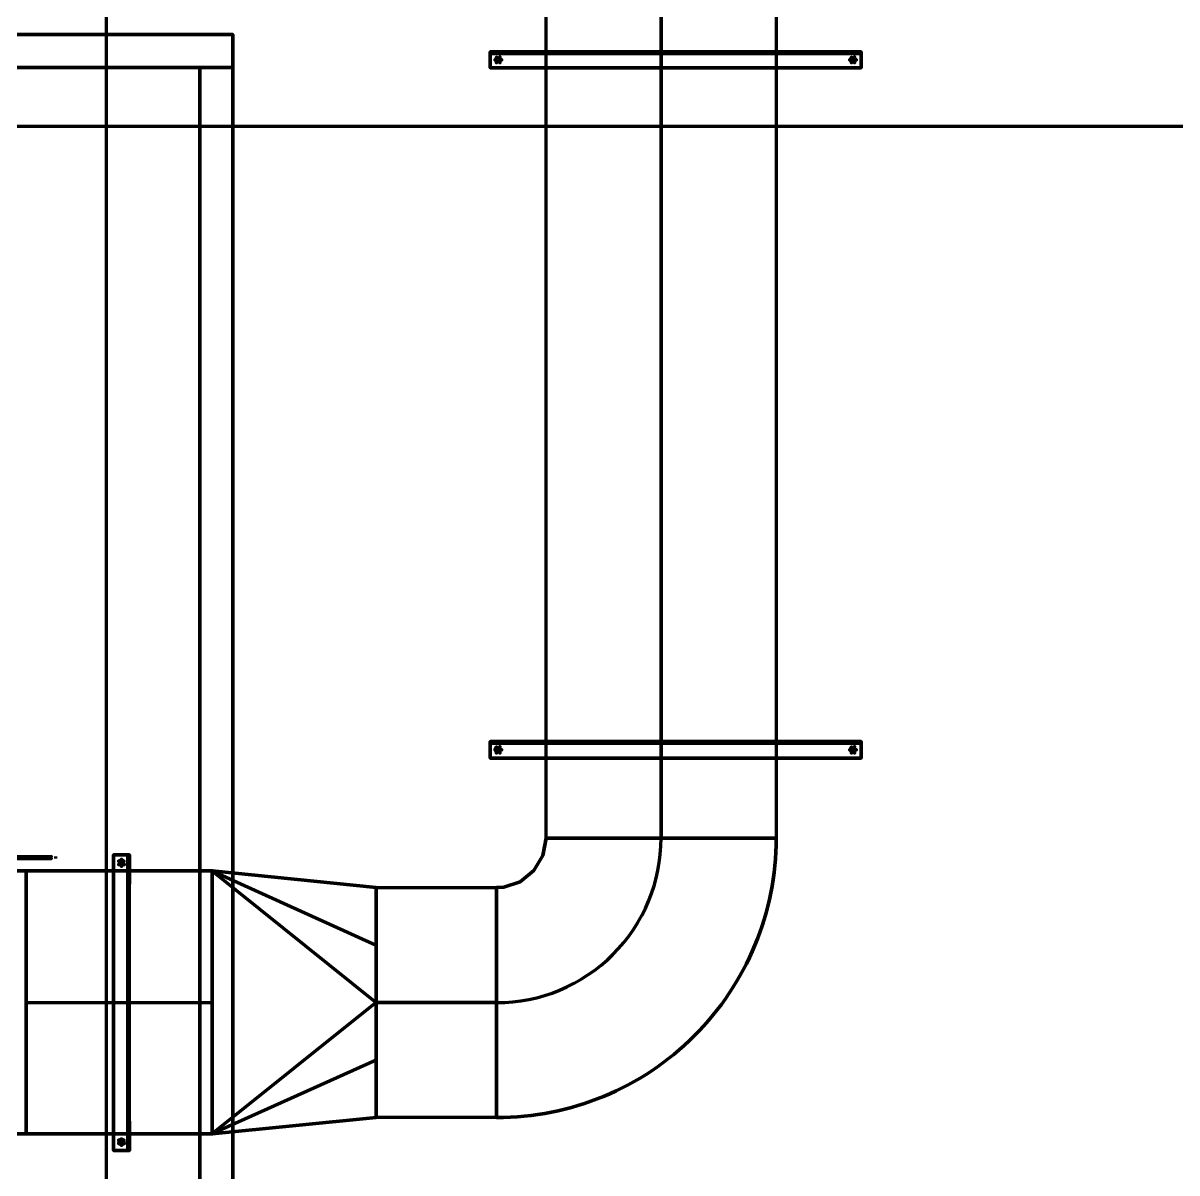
# Model space of a CAD drawing. Extents: x 0 to 1153, y 0 to 816.
# Drawn here: x 630.88 to 653.6, y 414.85 to 437.49 of the extents above; entities that cross this region are included whole.
import ezdxf

# ---------------------------------------------------------------- set-up
doc = ezdxf.new("R2010")
doc.units = 0
doc.header["$MEASUREMENT"] = 0
doc.layers.add('Arch', color=7, linetype='Continuous')
doc.layers.add('HVAC', color=7, linetype='Continuous')

msp = doc.modelspace()

# ---------------------------------------------------------------- linework, layer by layer
at = {"layer": 'Arch', "color": 11, "linetype": 'Continuous', "lineweight": 211}
for p, q in [((632.523, 361.77), (632.523, 717.391)), ((917.988, 435.451), (110.871, 435.451))]:
    msp.add_line(p, q, dxfattribs=at)
for points in [[(530.246, 436.615), (530.246, 427.429), (530.246, 436.615), (530.246, 437.261), (530.246, 436.615), (530.892, 436.615), (634.365, 436.615), (635.011, 436.615), (635.011, 437.261), (635.011, 436.615)], [(634.365, 390.377), (635.011, 390.377), (635.011, 436.615), (635.011, 390.377), (634.365, 390.377), (634.365, 436.615)]]:
    msp.add_lwpolyline(points, close=True, dxfattribs=at)
msp.add_lwpolyline([(635.011, 437.261), (530.246, 437.261), (635.011, 437.261)], dxfattribs=at)
at = {"layer": 'HVAC', "color": 6, "linetype": 'Continuous', "lineweight": 211}
for p, q in [((631.529, 421.037), (631.529, 421.079)), ((630.947, 418.2), (634.608, 418.2))]:
    msp.add_line(p, q, dxfattribs=at)
for points in [[(645.71, 533.453), (645.71, 421.439, -0.414421), (640.207, 415.936), (637.836, 415.936), (637.836, 418.2), (640.207, 418.2), (637.836, 418.2), (637.836, 420.465), (637.836, 415.936), (637.836, 420.465), (634.608, 420.793), (630.947, 420.793), (629.973, 420.793)], [(637.836, 417.068), (634.608, 415.618), (634.608, 420.793), (634.608, 415.618), (637.836, 415.936), (637.836, 418.2), (637.836, 420.465), (640.207, 420.465), (640.345, 420.476), (640.673, 420.582), (640.937, 420.804), (641.117, 421.1), (641.181, 421.439), (645.71, 421.439, -0.414421), (640.207, 415.936, 0.414421), (645.71, 421.439), (641.181, 421.439), (641.181, 533.453)], [(640.207, 418.2), (640.207, 420.465), (640.207, 415.936), (640.207, 418.2), (640.207, 420.465), (640.345, 420.476), (640.673, 420.582), (640.937, 420.804), (641.117, 421.1), (641.181, 421.439), (645.71, 421.439), (643.445, 421.439), (641.181, 421.439), (645.71, 421.439), (643.445, 421.439), (641.181, 421.439), (641.117, 421.1), (640.937, 420.804), (640.673, 420.582), (640.345, 420.476), (640.207, 420.465), (640.207, 415.936), (640.207, 418.2), (640.207, 420.465), (640.207, 415.936), (640.207, 420.465), (640.207, 415.936), (640.207, 418.2, 0.414218), (643.445, 421.439), (641.181, 421.439), (645.71, 421.439), (643.445, 421.439)]]:
    msp.add_lwpolyline(points, format="xyb", dxfattribs=at)
for points in [[(643.445, 533.453), (643.445, 421.439), (643.445, 533.453)], [(640.207, 436.816), (640.268, 436.754), (640.175, 436.764), (640.207, 436.816), (640.268, 436.754), (640.175, 436.764), (640.207, 436.816), (640.268, 436.754), (640.207, 436.711), (640.268, 436.754), (640.207, 436.816), (640.175, 436.764), (640.207, 436.711), (640.268, 436.754), (640.207, 436.816), (640.175, 436.764), (640.207, 436.711), (640.268, 436.754), (640.207, 436.816), (640.175, 436.764), (640.207, 436.711), (640.268, 436.754), (640.207, 436.816), (640.175, 436.764), (640.207, 436.711), (640.268, 436.754), (640.207, 436.816), (640.175, 436.764), (640.207, 436.711), (640.268, 436.754), (640.207, 436.816), (640.175, 436.764), (640.207, 436.711), (640.268, 436.754), (640.207, 436.816), (640.175, 436.764)], [(647.192, 436.816), (647.253, 436.754), (647.16, 436.764), (647.192, 436.816), (647.253, 436.754), (647.16, 436.764), (647.192, 436.816), (647.253, 436.754), (647.192, 436.711), (647.253, 436.754), (647.192, 436.816), (647.16, 436.764), (647.192, 436.711), (647.253, 436.754), (647.192, 436.816), (647.16, 436.764), (647.192, 436.711), (647.253, 436.754), (647.192, 436.816), (647.16, 436.764), (647.192, 436.711), (647.253, 436.754), (647.192, 436.816), (647.16, 436.764), (647.192, 436.711), (647.253, 436.754), (647.192, 436.816), (647.16, 436.764), (647.192, 436.711), (647.253, 436.754), (647.192, 436.816), (647.16, 436.764), (647.192, 436.711), (647.253, 436.754), (647.192, 436.816), (647.16, 436.764)], [(640.08, 436.605), (647.382, 436.605), (640.08, 436.605)], [(640.207, 423.238), (640.268, 423.165), (640.175, 423.175), (640.207, 423.238), (640.268, 423.165), (640.175, 423.175), (640.207, 423.238), (640.268, 423.165), (640.207, 423.122), (640.268, 423.165), (640.207, 423.238), (640.175, 423.175), (640.207, 423.122), (640.268, 423.165), (640.207, 423.238), (640.175, 423.175), (640.207, 423.122), (640.268, 423.165), (640.207, 423.238), (640.175, 423.175), (640.207, 423.122), (640.268, 423.165), (640.207, 423.238), (640.175, 423.175), (640.207, 423.122), (640.268, 423.165), (640.207, 423.238), (640.175, 423.175), (640.207, 423.122), (640.268, 423.165), (640.207, 423.238), (640.175, 423.175), (640.207, 423.122), (640.268, 423.165), (640.207, 423.238), (640.175, 423.175)], [(647.192, 423.238), (647.253, 423.165), (647.16, 423.175), (647.192, 423.238), (647.253, 423.165), (647.16, 423.175), (647.192, 423.238), (647.253, 423.165), (647.192, 423.122), (647.253, 423.165), (647.192, 423.238), (647.16, 423.175), (647.192, 423.122), (647.253, 423.165), (647.192, 423.238), (647.16, 423.175), (647.192, 423.122), (647.253, 423.165), (647.192, 423.238), (647.16, 423.175), (647.192, 423.122), (647.253, 423.165), (647.192, 423.238), (647.16, 423.175), (647.192, 423.122), (647.253, 423.165), (647.192, 423.238), (647.16, 423.175), (647.192, 423.122), (647.253, 423.165), (647.192, 423.238), (647.16, 423.175), (647.192, 423.122), (647.253, 423.165), (647.192, 423.238), (647.16, 423.175)], [(640.08, 423.016), (647.382, 423.016), (640.08, 423.016)], [(632.661, 421.111), (632.661, 415.29), (632.661, 421.111)], [(632.873, 420.984), (632.8, 420.923), (632.82, 421.016), (632.873, 420.984), (632.8, 420.923), (632.82, 421.016), (632.873, 420.984), (632.8, 420.923), (632.767, 420.984), (632.8, 420.923), (632.873, 420.984), (632.82, 421.016), (632.767, 420.984), (632.8, 420.923), (632.873, 420.984), (632.82, 421.016), (632.767, 420.984), (632.8, 420.923), (632.873, 420.984), (632.82, 421.016), (632.767, 420.984), (632.8, 420.923), (632.873, 420.984), (632.82, 421.016), (632.767, 420.984), (632.8, 420.923), (632.873, 420.984), (632.82, 421.016), (632.767, 420.984), (632.8, 420.923), (632.873, 420.984), (632.82, 421.016), (632.767, 420.984), (632.8, 420.923), (632.873, 420.984), (632.82, 421.016)], [(629.973, 420.793), (630.947, 420.793), (630.947, 415.618), (630.947, 420.793), (634.608, 420.793), (637.836, 418.2), (634.608, 415.618), (637.836, 415.936), (637.836, 420.465), (634.608, 420.793), (637.836, 419.333)], [(637.836, 420.465), (634.608, 420.793), (634.608, 415.618), (637.836, 415.936), (634.608, 415.618), (634.608, 420.793), (637.836, 420.465), (637.836, 415.936), (634.608, 415.618), (637.836, 415.936), (637.836, 420.465), (634.608, 420.793), (634.608, 415.618), (634.608, 420.793), (637.836, 420.465), (637.836, 415.936)]]:
    msp.add_lwpolyline(points, dxfattribs=at)
for points in [[(647.382, 436.88), (640.08, 436.88), (647.382, 436.922), (647.382, 436.605), (647.382, 436.922), (640.08, 436.922), (640.08, 436.605), (640.08, 436.922)], [(647.382, 423.302), (640.08, 423.302), (647.382, 423.344), (647.382, 423.016), (647.382, 423.344), (640.08, 423.344), (640.08, 423.016), (640.08, 423.344)], [(630.417, 421.037), (630.46, 421.079), (631.444, 421.079), (630.46, 421.037), (631.444, 421.037), (630.417, 421.037), (630.417, 420.793), (630.502, 420.793), (630.502, 421.037), (630.386, 421.079)], [(632.947, 415.29), (632.947, 421.111), (632.979, 415.29), (632.661, 415.29), (632.979, 415.29), (632.979, 421.111), (632.661, 421.111), (632.979, 421.111)], [(630.947, 415.618), (629.973, 415.618), (630.947, 415.618), (630.947, 420.793)], [(634.608, 415.618), (630.947, 415.618), (634.608, 415.618), (634.608, 420.793), (634.608, 420.793), (634.608, 415.618)], [(632.852, 415.465), (632.823, 415.429), (632.8, 415.43), (632.782, 415.448), (632.778, 415.471), (632.79, 415.493), (632.811, 415.502), (632.834, 415.496), (632.85, 415.476), (632.851, 415.468), (632.829, 415.499), (632.777, 415.465), (632.785, 415.486), (632.803, 415.5), (632.826, 415.5), (632.846, 415.484), (632.851, 415.462), (632.843, 415.44), (632.826, 415.429), (632.873, 415.428), (632.821, 415.428), (632.798, 415.432), (632.785, 415.443), (632.82, 415.396), (632.82, 415.396), (632.783, 415.445), (632.779, 415.456), (632.767, 415.428), (632.778, 415.459), (632.767, 415.491), (632.778, 415.462), (632.82, 415.512), (632.82, 415.512), (632.767, 415.491), (632.767, 415.428), (632.82, 415.396), (632.873, 415.428), (632.873, 415.491), (632.82, 415.512), (632.767, 415.491), (632.767, 415.491), (632.767, 415.428), (632.767, 415.428), (632.82, 415.396), (632.82, 415.396), (632.873, 415.428), (632.873, 415.428), (632.873, 415.491), (632.82, 415.512), (632.82, 415.512), (632.767, 415.491), (632.767, 415.428), (632.82, 415.396), (632.873, 415.428), (632.873, 415.491), (632.82, 415.512), (632.767, 415.491), (632.767, 415.491), (632.767, 415.428), (632.767, 415.428), (632.82, 415.396), (632.82, 415.396), (632.873, 415.428), (632.873, 415.428), (632.873, 415.491), (632.82, 415.512), (632.82, 415.512), (632.767, 415.491), (632.767, 415.428), (632.82, 415.396), (632.873, 415.428), (632.873, 415.491), (632.82, 415.512), (632.767, 415.491), (632.767, 415.428), (632.82, 415.396), (632.873, 415.428), (632.873, 415.491)]]:
    msp.add_lwpolyline(points, close=True, dxfattribs=at)
for p in [(640.175, 436.764), (640.175, 436.764), (640.175, 436.764), (640.207, 436.711), (640.207, 436.711), (640.207, 436.711), (640.27, 436.816), (640.27, 436.816), (640.27, 436.816), (640.27, 436.711), (640.27, 436.711), (640.27, 436.711), (640.302, 436.764), (640.302, 436.764), (640.302, 436.764), (647.16, 436.764), (647.16, 436.764), (647.16, 436.764), (647.192, 436.711), (647.192, 436.711), (647.192, 436.711), (647.255, 436.816), (647.255, 436.816), (647.255, 436.816), (647.255, 436.711), (647.255, 436.711), (647.255, 436.711), (647.287, 436.764), (647.287, 436.764), (647.287, 436.764), (640.27, 423.238), (640.27, 423.238), (640.27, 423.238), (647.255, 423.238), (647.255, 423.238), (647.255, 423.238), (640.175, 423.175), (640.175, 423.175), (640.175, 423.175), (640.207, 423.122), (640.207, 423.122), (640.207, 423.122), (640.27, 423.122), (640.27, 423.122), (640.27, 423.122), (640.302, 423.175), (640.302, 423.175), (640.302, 423.175), (647.16, 423.175), (647.16, 423.175), (647.16, 423.175), (647.192, 423.122), (647.192, 423.122), (647.192, 423.122), (647.255, 423.122), (647.255, 423.122), (647.255, 423.122), (647.287, 423.175), (647.287, 423.175), (647.287, 423.175), (632.767, 420.984), (632.767, 420.984), (632.767, 420.984), (632.82, 421.016), (632.82, 421.016), (632.82, 421.016), (632.767, 420.92), (632.767, 420.92), (632.767, 420.92), (632.82, 420.889), (632.82, 420.889), (632.82, 420.889), (632.873, 420.92), (632.873, 420.92), (632.873, 420.92), (634.608, 420.793), (632.82, 415.512), (632.82, 415.512), (632.82, 415.512), (634.608, 415.618), (632.767, 415.491), (632.767, 415.491), (632.767, 415.491), (632.767, 415.428), (632.767, 415.428), (632.767, 415.428), (632.82, 415.396), (632.82, 415.396), (632.82, 415.396), (632.873, 415.428), (632.873, 415.428), (632.873, 415.428)]:
    msp.add_point(p, dxfattribs=at)

doc.saveas('drawing.dxf')
